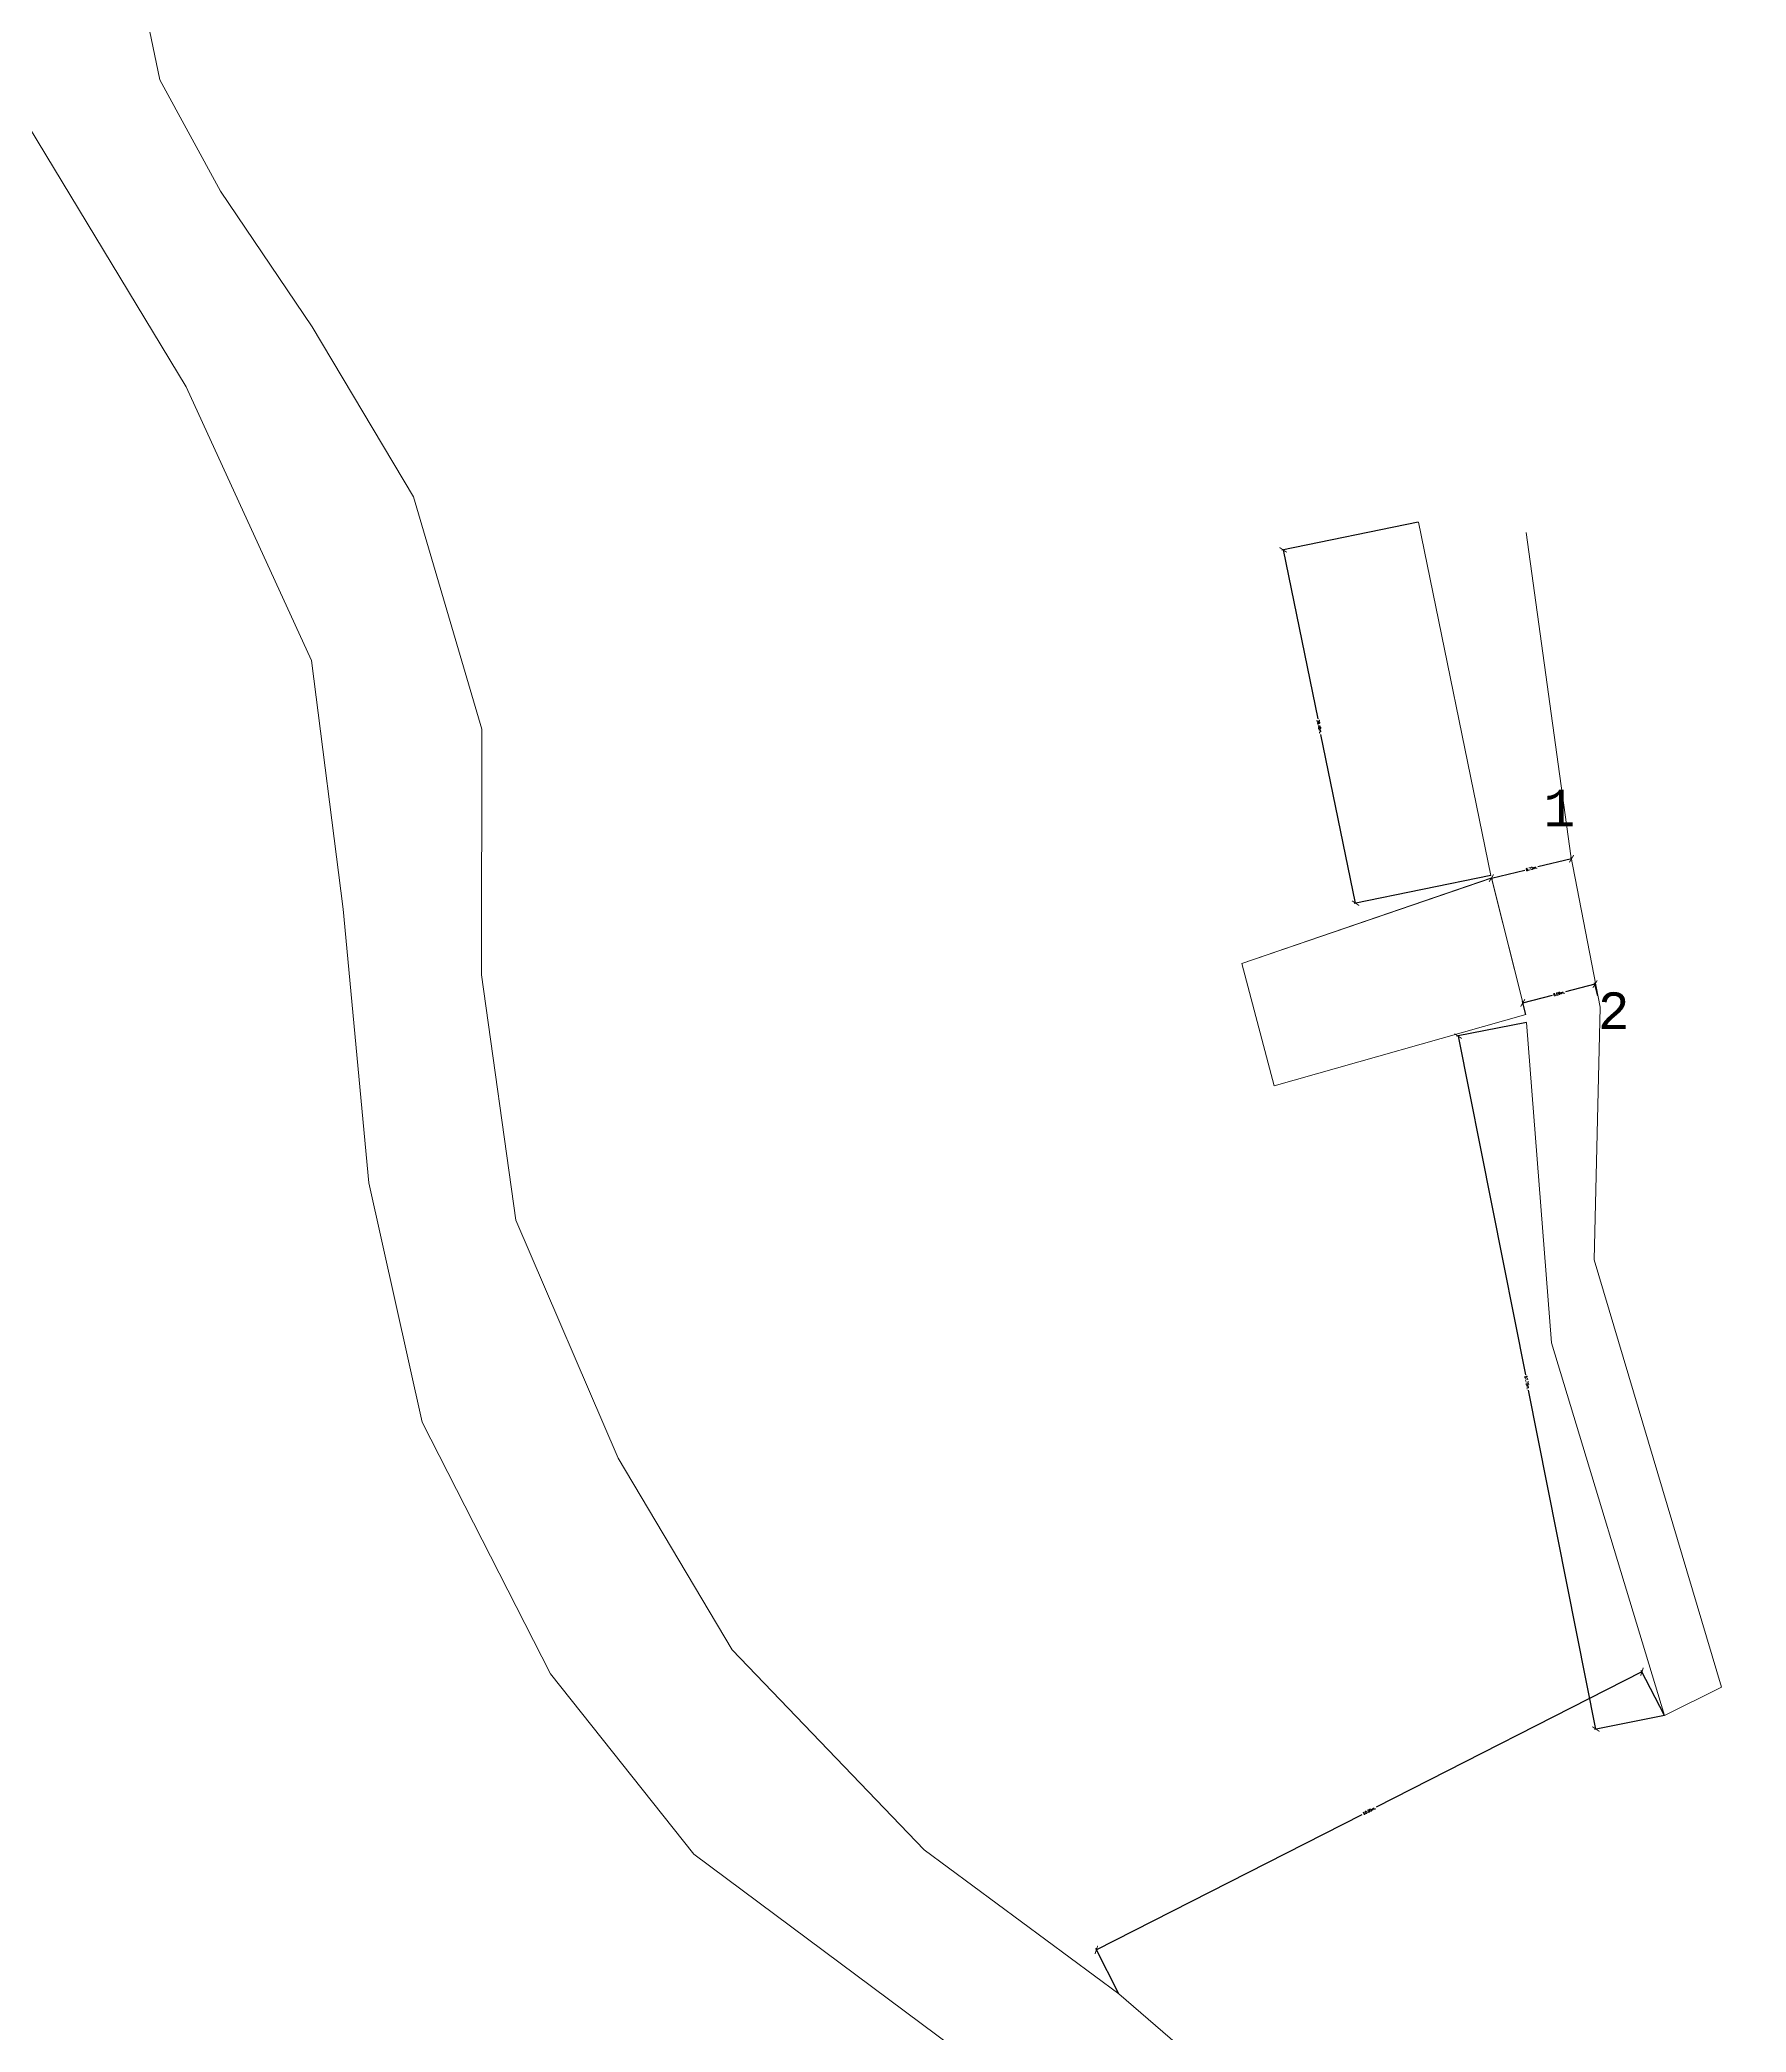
# Model space of a CAD drawing. Header units: millimetres. Extents: x 611710 to 616703, y 1316651 to 1320618.
# Drawn here: x 614185 to 614324.4, y 1319292 to 1319454.9 of the extents above; entities that cross this region are included whole.
import ezdxf

# ---------------------------------------------------------------- set-up
doc = ezdxf.new("R2010")
doc.units = ezdxf.units.MM
doc.header["$PDMODE"] = 35
doc.header["$PDSIZE"] = 0.5
for name, color, linetype in [('2', 7, 'Continuous'), ('4', 7, 'Continuous'), ('CVL_CUADCON_TIT', 1, 'Continuous'), ('CVL_PUNTO_NUM', 2, 'Continuous')]:
    doc.layers.add(name, color=color, linetype=linetype)
doc.styles.add('MONOTXT4', font='Monotxt4.shx')
doc.styles.add('ROMANS', font='ROMANS', dxfattribs={"height": 0.2})
doc.dimstyles.new('STANDARD$0', dxfattribs={"dimtxt": 0.6, "dimasz": 0.5, "dimexe": 0.125, "dimexo": 0.000625, "dimgap": 0.0625, "dimtad": 0, "dimzin": 1, "dimdsep": 46, "dimtxsty": 'ROMANS', "dimblk1": 'ARCHTICK', "dimblk2": 'ARCHTICK', "dimsah": 1, "dimcen": 2.5, "dimclrd": 1, "dimclre": 1, "dimclrt": 30, "dimaunit": 1, "dimadec": 0, "dimazin": 0, "dimtfac": 1, "dimtix": 1, "dimtofl": 0, "dimtmove": 1, "dimatfit": 3, "dimldrblk": 'ARCHTICK', "dimfxl": 1, "dimtolj": 1, "dimtzin": 1, "dimarcsym": 0})

# ---------------------------------------------------------------- blocks, each defined once
blk = doc.blocks.new('_ARCHTICK')
at = {"color": 0, "linetype": 'ByBlock', "const_width": 0.15}
blk.add_lwpolyline([(-0.5, -0.5), (0.5, 0.5)], dxfattribs=at)
blk = doc.blocks.new('*D357')
at = {"layer": 'CVL_CUADCON_TIT', "color": 1, "lineweight": -2, "ltscale": 0.5, "transparency": 16777216}
for p, q in [((614297.64, 1319415.44), (614286.48, 1319413.15)), ((614286.6, 1319413.18), (614289.43, 1319399.37)), ((614292.52, 1319384.3), (614289.69, 1319398.1)), ((614303.57, 1319386.56), (614292.4, 1319384.27))]:
    blk.add_line(p, q, dxfattribs=at)
at = {"layer": 'Defpoints', "color": 0, "lineweight": 9, "ltscale": 0.5, "transparency": 16777216}
for p in [(614297.65, 1319415.44), (614286.6, 1319413.18), (614303.57, 1319386.56)]:
    blk.add_point(p, dxfattribs=at)
at = {"layer": 'CVL_CUADCON_TIT', "color": 1, "lineweight": -2, "ltscale": 0.5, "transparency": 16777216, "xscale": 0.5, "yscale": 0.5, "zscale": 0.5}
for p, rotation in [((614286.6, 1319413.18), 101.5907213995538), ((614292.52, 1319384.3), 281.5907213995538)]:
    blk.add_blockref('_ARCHTICK', p, dxfattribs=dict(at, rotation=rotation))
at = {"layer": 'CVL_CUADCON_TIT', "color": 30, "lineweight": 0, "ltscale": 0.5, "transparency": 16777216, "insert": (614289.56, 1319398.74), "char_height": 0.2, "attachment_point": 5, "rotation": 281.5907, "style": 'ROMANS'}
blk.add_mtext('\\A1;29.48m.', dxfattribs=at)
blk = doc.blocks.new('*D358')
at = {"layer": 'CVL_CUADCON_TIT', "color": 1, "lineweight": -2, "ltscale": 0.5, "transparency": 16777216}
for p, q in [((614306.48, 1319374.55), (614300.77, 1319373.42)), ((614300.9, 1319373.44), (614306.4, 1319345.76)), ((614312.16, 1319316.8), (614306.66, 1319344.49)), ((614317.75, 1319317.91), (614312.04, 1319316.77))]:
    blk.add_line(p, q, dxfattribs=at)
at = {"layer": 'Defpoints', "color": 0, "lineweight": 9, "ltscale": 0.5, "transparency": 16777216}
for p in [(614306.48, 1319374.55), (614317.75, 1319317.91), (614312.16, 1319316.8)]:
    blk.add_point(p, dxfattribs=at)
at = {"layer": 'CVL_CUADCON_TIT', "color": 1, "lineweight": -2, "ltscale": 0.5, "transparency": 16777216, "xscale": 0.5, "yscale": 0.5, "zscale": 0.5}
for p, rotation in [((614300.9, 1319373.44), 101.2496912031073), ((614312.16, 1319316.8), 281.2496912031073)]:
    blk.add_blockref('_ARCHTICK', p, dxfattribs=dict(at, rotation=rotation))
at = {"layer": 'CVL_CUADCON_TIT', "color": 30, "lineweight": 0, "ltscale": 0.5, "transparency": 16777216, "insert": (614306.53, 1319345.12), "char_height": 0.2, "attachment_point": 5, "rotation": 281.2497, "style": 'ROMANS'}
blk.add_mtext('\\A1;57.75m.', dxfattribs=at)
blk = doc.blocks.new('*D359')
at = {"layer": 'CVL_CUADCON_TIT', "color": 1, "lineweight": -2, "ltscale": 0.5, "transparency": 16777216}
for p, q in [((614315.92, 1319321.49), (614294.2, 1319310.42)), ((614317.75, 1319317.91), (614315.86, 1319321.6)), ((614271.33, 1319298.75), (614293.05, 1319309.83)), ((614273.16, 1319295.17), (614271.28, 1319298.86))]:
    blk.add_line(p, q, dxfattribs=at)
at = {"layer": 'Defpoints', "color": 0, "lineweight": 9, "ltscale": 0.5, "transparency": 16777216}
for p in [(614317.75, 1319317.91), (614271.33, 1319298.75), (614273.16, 1319295.17)]:
    blk.add_point(p, dxfattribs=at)
at = {"layer": 'CVL_CUADCON_TIT', "color": 1, "lineweight": -2, "ltscale": 0.5, "transparency": 16777216, "xscale": 0.5, "yscale": 0.5, "zscale": 0.5}
for p, rotation in [((614315.92, 1319321.49), 27.02399573131138), ((614271.33, 1319298.75), 207.0239957313114)]:
    blk.add_blockref('_ARCHTICK', p, dxfattribs=dict(at, rotation=rotation))
at = {"layer": 'CVL_CUADCON_TIT', "color": 30, "lineweight": 0, "ltscale": 0.5, "transparency": 16777216, "insert": (614293.63, 1319310.12), "char_height": 0.2, "attachment_point": 5, "rotation": 27.024, "style": 'ROMANS'}
blk.add_mtext('\\A1;50.05m.', dxfattribs=at)
blk = doc.blocks.new('*D360')
at = {"layer": 'CVL_CUADCON_TIT', "color": 1, "lineweight": -2, "ltscale": 0.5, "transparency": 16777216}
for p, q in [((614310.16, 1319387.93), (614307.42, 1319387.27)), ((614310.16, 1319387.93), (614310.13, 1319388.05)), ((614303.61, 1319386.35), (614306.35, 1319387.01)), ((614303.61, 1319386.35), (614303.64, 1319386.23))]:
    blk.add_line(p, q, dxfattribs=at)
at = {"layer": 'Defpoints', "color": 0, "lineweight": 9, "ltscale": 0.5, "transparency": 16777216}
for p in [(614310.16, 1319387.93), (614310.16, 1319387.93), (614303.61, 1319386.35)]:
    blk.add_point(p, dxfattribs=at)
at = {"layer": 'CVL_CUADCON_TIT', "color": 1, "lineweight": -2, "ltscale": 0.5, "transparency": 16777216, "xscale": 0.5, "yscale": 0.5, "zscale": 0.5}
for p, rotation in [((614310.16, 1319387.93), 13.50981607963101), ((614303.61, 1319386.35), 193.5098160796311)]:
    blk.add_blockref('_ARCHTICK', p, dxfattribs=dict(at, rotation=rotation))
at = {"layer": 'CVL_CUADCON_TIT', "color": 30, "lineweight": 0, "ltscale": 0.5, "transparency": 16777216, "insert": (614306.89, 1319387.14), "char_height": 0.2, "attachment_point": 5, "rotation": 13.5098, "style": 'ROMANS'}
blk.add_mtext('\\A1;6.73m.', dxfattribs=at)
blk = doc.blocks.new('*D361')
at = {"layer": 'CVL_CUADCON_TIT', "color": 1, "lineweight": -2, "ltscale": 0.5, "transparency": 16777216}
for p, q in [((614312.08, 1319377.68), (614309.66, 1319377.05)), ((614312.32, 1319376.73), (614312.05, 1319377.8)), ((614306.43, 1319375.21), (614306.15, 1319376.27)), ((614306.18, 1319376.15), (614308.6, 1319376.78))]:
    blk.add_line(p, q, dxfattribs=at)
at = {"layer": 'Defpoints', "color": 0, "lineweight": 9, "ltscale": 0.5, "transparency": 16777216}
for p in [(614312.08, 1319377.68), (614312.32, 1319376.73), (614306.43, 1319375.21)]:
    blk.add_point(p, dxfattribs=at)
at = {"layer": 'CVL_CUADCON_TIT', "color": 1, "lineweight": -2, "ltscale": 0.5, "transparency": 16777216, "xscale": 0.5, "yscale": 0.5, "zscale": 0.5}
for p, rotation in [((614312.08, 1319377.68), 14.52255416666638), ((614306.18, 1319376.15), 194.5225541666664)]:
    blk.add_blockref('_ARCHTICK', p, dxfattribs=dict(at, rotation=rotation))
at = {"layer": 'CVL_CUADCON_TIT', "color": 30, "lineweight": 0, "ltscale": 0.5, "transparency": 16777216, "insert": (614309.13, 1319376.92), "char_height": 0.2, "attachment_point": 5, "rotation": 14.5226, "style": 'ROMANS'}
blk.add_mtext('\\A1;6.09m.', dxfattribs=at)

msp = doc.modelspace()

# ---------------------------------------------------------------- linework, layer by layer
at = {"layer": '2', "color": 1, "linetype": 'Continuous', "lineweight": 0}
msp.add_lwpolyline([(614324.43182, 1319168.68946), (614317.01782, 1319185.70946), (614306.25182, 1319220.77146), (614291.17682, 1319252.77746), (614281.97682, 1319272.84446), (614263.64682, 1319287.81446), (614238.44782, 1319306.58646), (614226.72282, 1319321.31146), (614216.25182, 1319341.88546), (614211.87882, 1319361.45146), (614209.78482, 1319383.81746), (614207.18782, 1319404.14846), (614196.96482, 1319426.50246), (614183.44082, 1319448.85046)], dxfattribs=at)
at = {"layer": '4', "color": 1, "linetype": 'Continuous', "lineweight": 0}
msp.add_lwpolyline([(614311.89382, 1319235.61446), (614309.37482, 1319241.18946), (614302.63282, 1319252.55046), (614296.86682, 1319267.22546), (614288.56182, 1319281.87246), (614273.16082, 1319295.16846), (614257.27082, 1319306.93446), (614241.57882, 1319323.27746), (614232.24482, 1319338.92946), (614223.88182, 1319358.40346), (614221.09882, 1319378.44946), (614221.10882, 1319398.52646), (614215.54482, 1319417.52446), (614207.24882, 1319431.40846), (614199.74882, 1319442.50646), (614194.81282, 1319451.60046), (614191.57682, 1319467.06646), (614191.47182, 1319475.70546), (614190.71782, 1319496.02846), (614186.55582, 1319504.11446)], dxfattribs=at)
at = {"layer": 'CVL_CUADCON_TIT', "color": 1, "lineweight": 0, "ltscale": 0.5}
for p, q in [((614306.46449, 1319414.59503), (614310.11349, 1319388.16703)), ((614310.11349, 1319388.16703), (614312.50349, 1319375.79203)), ((614303.61149, 1319386.35303), (614283.22649, 1319379.36803)), ((614283.22649, 1319379.36803), (614285.86949, 1319369.36503)), ((614312.50349, 1319375.79203), (614312.01949, 1319355.15803)), ((614322.42149, 1319320.21803), (614317.74749, 1319317.91003))]:
    msp.add_line(p, q, dxfattribs=at)
at = {"layer": 'CVL_CUADCON_TIT', "color": 1, "lineweight": 0, "ltscale": 0.5, "flags": 128}
for points in [[(614303.56845, 1319386.56288), (614297.64549, 1319415.44103)], [(614306.46449, 1319414.59503), (614310.11349, 1319388.16703), (614312.50349, 1319375.79203), (614312.01949, 1319355.15803), (614322.42149, 1319320.21803)], [(614306.4806, 1319374.55412), (614308.52449, 1319348.38003), (614317.74749, 1319317.91003)]]:
    msp.add_lwpolyline(points, dxfattribs=at)
for points in [[(614303.60979, 1319386.36113), (614306.42849, 1319375.20703), (614285.86779, 1319369.37313), (614283.22479, 1319379.37613), (614303.60979, 1319386.36113)], [(614303.61181, 1319386.35314), (614283.22689, 1319379.36817), (614285.86779, 1319369.37313), (614306.42849, 1319375.20703)]]:
    msp.add_lwpolyline(points, close=True, dxfattribs=at)

# ---------------------------------------------------------------- texts
at = {"layer": 'CVL_PUNTO_NUM', "color": 1, "lineweight": 0, "ltscale": 0.5, "style": 'MONOTXT4'}
for s, p in [('1', (614307.86655, 1319390.58364)), ('2', (614312.30812, 1319374.01122))]:
    msp.add_text(s, height=3, dxfattribs=at).set_placement(p)

# ---------------------------------------------------------------- dimensions: what is measured, and where the dimension line sits
at = {"layer": 'CVL_CUADCON_TIT', "color": 1, "lineweight": 0, "ltscale": 0.5}
for p1, p2, distance, picture, middle in [((614303.56845, 1319386.56288), (614297.64549, 1319415.44103), 11.27471, '*D357', (614289.56218, 1319398.73665)), ((614303.61181, 1319386.35314), (614310.15996, 1319387.9264), 0, '*D360', (614306.88588, 1319387.13977)), ((614306.42849, 1319375.20703), (614312.32165, 1319376.73358), 0.9776, '*D361', (614309.12992, 1319376.91667)), ((614306.4806, 1319374.55412), (614317.74749, 1319317.91003), -5.69474, '*D358', (614306.52872, 1319345.12112)), ((614317.74749, 1319317.91003), (614273.16082, 1319295.16846), -4.02101, '*D359', (614293.62716, 1319310.12123))]:
    dim = msp.add_aligned_dim(p1=p1, p2=p2, distance=distance, dimstyle='STANDARD$0', override={"dimpost": 'm.', "dimfxl": 31.75}, dxfattribs=at)
    dim.commit()
    dim.dimension.update_dxf_attribs({"geometry": picture, "text_midpoint": middle})

doc.saveas('drawing.dxf')
